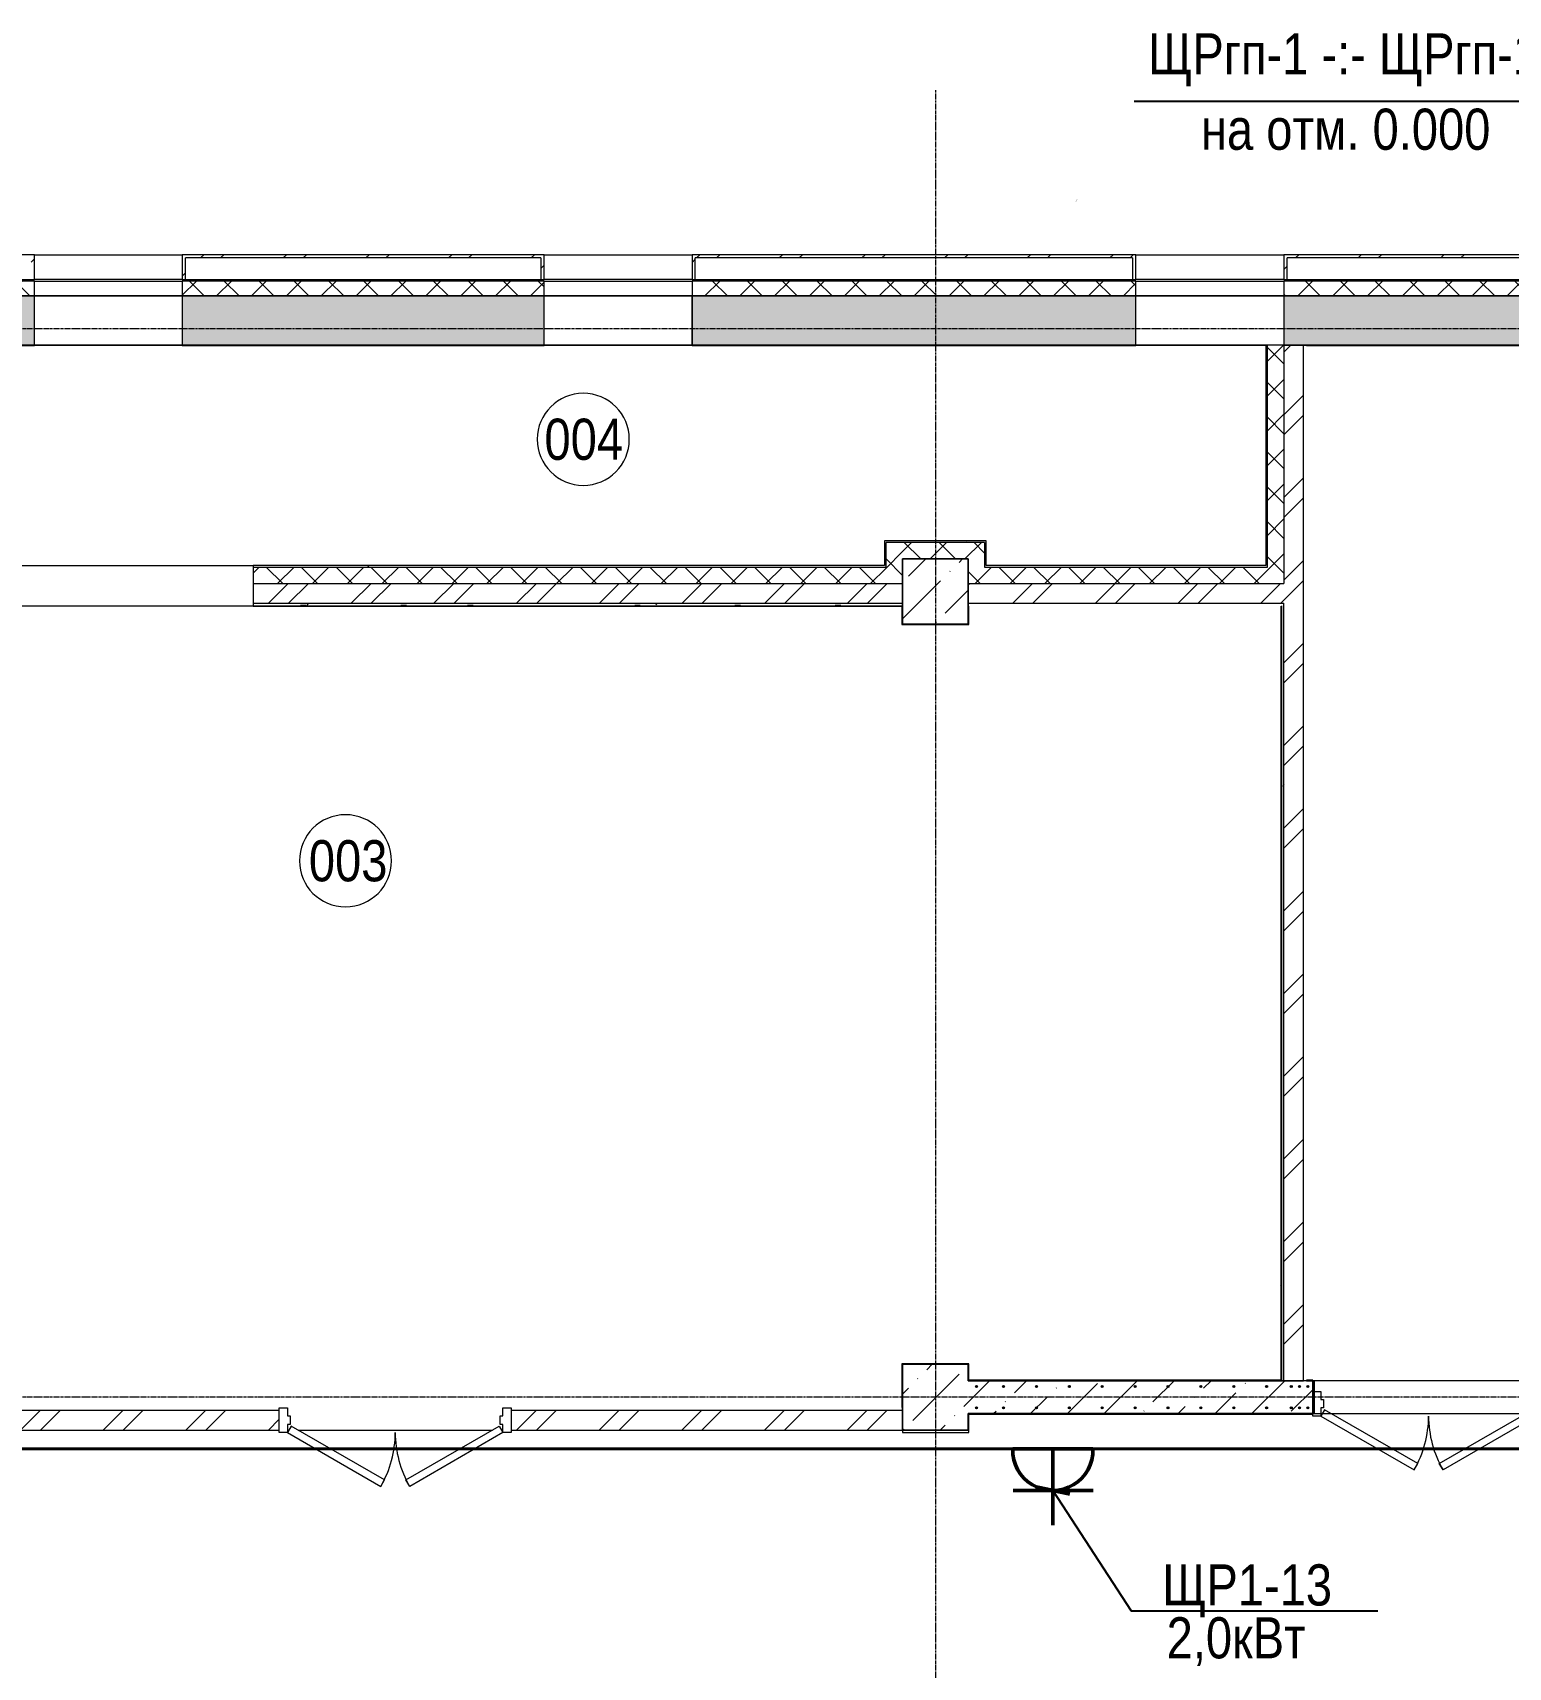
# Model space of a CAD drawing. Header units: metres. Extents: x -93142 to 227756, y -64772 to 286334.
# Drawn here: x 36573 to 45548, y -48929 to -38985 of the extents above; entities that cross this region are included whole.
import ezdxf

# ---------------------------------------------------------------- set-up
doc = ezdxf.new("R2010")
doc.units = ezdxf.units.M
doc.linetypes.add('ADSK_Линия сетки', pattern=[21, 12, -3, 3, -3])
doc.linetypes.add('Сверху_2_', pattern=[3.96875, 2.38125, -1.5875])
for name, color, linetype, lineweight in [('A-AREA-IDEN', 7, 'Continuous', 9), ('A-DETL-GENF', 7, 'Continuous', 5), ('A-DOOR', 7, 'Continuous', 5), ('A-DOOR-FRAM', 7, 'Continuous', 13), ('A-FLOR', 7, 'Continuous', 5), ('A-GLAZ', 7, 'Continuous', 5), ('A-WALL', 7, 'Continuous', 5), ('A-WALL-PATT', 7, 'Continuous', 18), ('I-WALL', 7, 'Continuous', 5), ('nadpisi', 84, 'Continuous', 13), ('S-COLS', 7, 'Continuous', 5), ('S-GRID', 7, 'Continuous', 9), ('S-RBAR', 7, 'Continuous', 5), ('Освещение', 1, 'Continuous', 50), ('ЭЛ', 250, 'Continuous', 50), ('Эл-свет раб.', 5, 'Continuous', 50), ('ЭЛ.сети', 5, 'Continuous', 100), ('ЭОМ', 7, 'Continuous', 40)]:
    doc.layers.add(name, color=color, linetype=linetype, lineweight=lineweight)
doc.styles.add('Arial', font='ARIALN.TTF', dxfattribs={"width": 0.8, "height": 2.5})
doc.styles.add('GOST Common_I_1', font='ARIALN.TTF', dxfattribs={"height": 300})
doc.styles.add('STYLE1', font='ARIALN.TTF', dxfattribs={"height": 250})
doc.styles.add('ГОСТ 2.304', font='ARIALN.TTF', dxfattribs={"width": 0.85})
doc.dimstyles.new('СПДС', dxfattribs={"dimscale": 100, "dimtxt": 2.5, "dimasz": 2.5, "dimexe": 1.25, "dimexo": 0.625, "dimtad": 1, "dimdec": 0, "dimrnd": 0.001, "dimtxsty": 'ГОСТ 2.304', "dimblk": 'OBLIQUE', "dimcen": 2.5, "dimdle": 2, "dimadec": 0, "dimazin": 2, "dimtfac": 0.75, "dimtdec": 0, "dimtmove": 1, "dimatfit": 3, "dimfxl": 1, "dimtolj": 1, "dimarcsym": 1})
pattern_1 = [(45, (0, 0), (84.19025, 308.69666), [396.875, -79.375, 3.353, -76.022])]
pattern_2 = [(45, (0, 0), (-251.4472, 251.4472), []), (45, (0, 381), (-251.4472, 251.4472), [])]
pattern_3 = [(0, (0, 0), (812.8, 203.2), [33.528, -576.072, 33.528, -576.072, -3251.2]), (0, (0, 0), (812.8, 203.2), [-1219.2, 33.528, -1185.672, 33.528, -576.072, -1422.4]), (0, (0, 0), (812.8, 203.2), [-3048, 33.528, -372.872, 33.528, -982.472]), (120, (304.8, 101.6), (-582.37636, 602.30545), [33.528, -576.072, 33.528, -576.072, -3251.2]), (120, (304.8, 101.6), (-582.37636, 602.30545), [-1219.2, 33.528, -1185.672, 33.528, -576.072, -1422.4]), (120, (304.8, 101.6), (-582.37636, 602.30545), [-3048, 33.528, -372.872, 33.528, -982.472]), (240, (406.4, 508), (-230.42364, -805.50545), [33.528, -576.072, 33.528, -576.072, -3251.2]), (240, (406.4, 508), (-230.42364, -805.50545), [-1219.2, 33.528, -1185.672, 33.528, -576.072, -1422.4]), (240, (406.4, 508), (-230.42364, -805.50545), [-3048, 33.528, -372.872, 33.528, -982.472])]
pattern_4 = [(45, (0, 0), (-106.06602, 106.06602), []), (135, (0, 0), (-106.06602, -106.06602), [])]

# ---------------------------------------------------------------- blocks, each defined once
blk = doc.blocks.new('Окно-Квадратный проем - 900 x 1200 мм-157618-Цокольный этаж')
at = {"layer": 'A-GLAZ', "lineweight": 20}
for p, q in [((-458.2, -150), (-458.2, 150)), ((441.8, 150), (441.8, -150))]:
    blk.add_line(p, q, dxfattribs=at)
at = {"layer": 'A-GLAZ', "linetype": 'Сверху_2_', "lineweight": 20}
for p, q in [((-458.2, 150), (441.8, 150)), ((441.8, -150), (-458.2, -150))]:
    blk.add_line(p, q, dxfattribs=at)
blk = doc.blocks.new('ARM_дверь_проем - 1400 x 2200_в_-195152-Цокольный этаж')
at = {"layer": 'A-DETL-GENF', "linetype": 'Сверху_2_', "lineweight": 20}
for p, q in [((691.8, 100), (-708.2, 100)), ((-708.2, -100), (691.8, -100))]:
    blk.add_line(p, q, dxfattribs=at)
at = {"layer": 'A-DETL-GENF', "lineweight": 40}
for p, q in [((-708.2, 100), (-708.2, -100)), ((691.8, -100), (691.8, 100))]:
    blk.add_line(p, q, dxfattribs=at)
blk = doc.blocks.new('КДП АПК - КР_rvt-1-Цокольный этаж')
at = {"layer": 'A-WALL-PATT', "lineweight": 15}
h = blk.add_hatch(dxfattribs=at)
h.set_pattern_fill('FP_9', color=256, style=0, pattern_type=2)
h.set_pattern_definition(pattern_1)
h.paths.add_polyline_path([(56645.3, -40245.6), (56645.3, -39945.6), (54732.7, -39945.6), (54732.7, -40245.6)], flags=0)
h.paths.add_polyline_path([(54106.7, -40245.6), (54332.7, -40245.6), (54332.7, -39945.6), (51132.7, -39945.6), (51132.7, -40245.6)], flags=0)
h.paths.add_polyline_path([(50732.7, -40245.6), (50732.7, -39945.6), (47532.7, -39945.6), (47532.7, -40245.6), (50050.9, -40245.6)], flags=0)
h.paths.add_polyline_path([(47132.7, -40245.6), (47132.7, -39945.6), (44182.7, -39945.6), (44182.7, -40245.6), (45995.1, -40245.6)], flags=0)
h.paths.add_polyline_path([(43282.7, -40245.6), (43282.7, -39945.6), (40582.7, -39945.6), (40582.7, -40245.6), (41939.3, -40245.6)], flags=0)
h.paths.add_polyline_path([(39682.7, -40245.6), (39682.7, -39945.6), (37482.7, -39945.6), (37482.7, -40245.6), (37883.4, -40245.6)], flags=0)
h.paths.add_polyline_path([(36582.7, -40245.6), (36582.7, -39945.6), (33882.7, -39945.6), (33882.7, -40245.6)], flags=0)
h.paths.add_polyline_path([(32982.7, -40245.6), (32982.7, -39945.6), (32462.7, -39945.6), (32462.7, -40245.6)], flags=0)
h = blk.add_hatch(dxfattribs=at)
h.set_pattern_fill('FP_9', color=256, style=0, pattern_type=2)
h.set_pattern_definition(pattern_1)
h.paths.add_polyline_path([(47862.7, -46745.6), (47862.7, -46545.6), (45762.7, -46545.6), (45762.7, -46745.6), (45995.1, -46745.6)], flags=0)
h.paths.add_polyline_path([(44362.7, -46745.6), (44362.7, -46545.6), (42262.7, -46545.6), (42262.7, -46745.6), (43967.2, -46745.6)], flags=0)
at = {"layer": 'S-COLS', "lineweight": 15}
h = blk.add_hatch(dxfattribs=at)
h.set_pattern_fill('FP_9', color=256, style=0, pattern_type=2)
h.set_pattern_definition(pattern_1)
h.paths.add_polyline_path([(41862.7, -41945.6), (42262.7, -41945.6), (42262.7, -41545.6), (41862.7, -41545.6), (41862.7, -41785.3)], flags=0)
h = blk.add_hatch(dxfattribs=at)
h.set_pattern_fill('FP_9', color=256, style=0, pattern_type=2)
h.set_pattern_definition(pattern_1)
h.paths.add_polyline_path([(41862.7, -46845.6), (42262.7, -46845.6), (42262.7, -46445.6), (41862.7, -46445.6)], flags=0)
at = {"layer": 'S-RBAR', "lineweight": 15}
for points in [[(42312.7, -46586.6), (42318.7, -46580.6), (42312.7, -46574.6), (42306.7, -46580.6)], [(42477.7, -46586.6), (42483.7, -46580.6), (42477.7, -46574.6), (42471.7, -46580.6)], [(42677.7, -46586.6), (42683.7, -46580.6), (42677.7, -46574.6), (42671.7, -46580.6)], [(42877.7, -46586.6), (42883.7, -46580.6), (42877.7, -46574.6), (42871.7, -46580.6)], [(43077.7, -46586.6), (43083.7, -46580.6), (43077.7, -46574.6), (43071.7, -46580.6)], [(43277.7, -46586.6), (43283.7, -46580.6), (43277.7, -46574.6), (43271.7, -46580.6)], [(43477.7, -46586.6), (43483.7, -46580.6), (43477.7, -46574.6), (43471.7, -46580.6)], [(43677.7, -46586.6), (43683.7, -46580.6), (43677.7, -46574.6), (43671.7, -46580.6)], [(43877.7, -46586.6), (43883.7, -46580.6), (43877.7, -46574.6), (43871.7, -46580.6)], [(44077.7, -46586.6), (44083.7, -46580.6), (44077.7, -46574.6), (44071.7, -46580.6)], [(44227.7, -46586.6), (44233.7, -46580.6), (44227.7, -46574.6), (44221.7, -46580.6)], [(44277.7, -46586.6), (44283.7, -46580.6), (44277.7, -46574.6), (44271.7, -46580.6)], [(44327.7, -46586.6), (44333.7, -46580.6), (44327.7, -46574.6), (44321.7, -46580.6)], [(42312.7, -46716.6), (42318.7, -46710.6), (42312.7, -46704.6), (42306.7, -46710.6)], [(42477.7, -46716.6), (42483.7, -46710.6), (42477.7, -46704.6), (42471.7, -46710.6)], [(42677.7, -46716.6), (42683.7, -46710.6), (42677.7, -46704.6), (42671.7, -46710.6)], [(42877.7, -46716.6), (42883.7, -46710.6), (42877.7, -46704.6), (42871.7, -46710.6)], [(43077.7, -46716.6), (43083.7, -46710.6), (43077.7, -46704.6), (43071.7, -46710.6)], [(43277.7, -46716.6), (43283.7, -46710.6), (43277.7, -46704.6), (43271.7, -46710.6)], [(43477.7, -46716.6), (43483.7, -46710.6), (43477.7, -46704.6), (43471.7, -46710.6)], [(43677.7, -46716.6), (43683.7, -46710.6), (43677.7, -46704.6), (43671.7, -46710.6)], [(43877.7, -46716.6), (43883.7, -46710.6), (43877.7, -46704.6), (43871.7, -46710.6)], [(44077.7, -46716.6), (44083.7, -46710.6), (44077.7, -46704.6), (44071.7, -46710.6)], [(44227.7, -46716.6), (44233.7, -46710.6), (44227.7, -46704.6), (44221.7, -46710.6)], [(44277.7, -46716.6), (44283.7, -46710.6), (44277.7, -46704.6), (44271.7, -46710.6)], [(44327.7, -46716.6), (44333.7, -46710.6), (44327.7, -46704.6), (44321.7, -46710.6)]]:
    blk.add_hatch(color=256, dxfattribs=at).paths.add_polyline_path(points, flags=0)
h = blk.add_hatch(color=256, dxfattribs=at)
edge = h.paths.add_edge_path(flags=0)
edge.add_arc((42312.7, -46580.6), 6, 0, 360)
h = blk.add_hatch(color=256, dxfattribs=at)
edge = h.paths.add_edge_path(flags=0)
edge.add_arc((42477.7, -46580.6), 6, 0, 360)
h = blk.add_hatch(color=256, dxfattribs=at)
edge = h.paths.add_edge_path(flags=0)
edge.add_arc((42677.7, -46580.6), 6, 0, 360)
h = blk.add_hatch(color=256, dxfattribs=at)
edge = h.paths.add_edge_path(flags=0)
edge.add_arc((42877.7, -46580.6), 6, 0, 360)
h = blk.add_hatch(color=256, dxfattribs=at)
edge = h.paths.add_edge_path(flags=0)
edge.add_arc((43077.7, -46580.6), 6, 0, 360)
h = blk.add_hatch(color=256, dxfattribs=at)
edge = h.paths.add_edge_path(flags=0)
edge.add_arc((43277.7, -46580.6), 6, 0, 360)
h = blk.add_hatch(color=256, dxfattribs=at)
edge = h.paths.add_edge_path(flags=0)
edge.add_arc((43477.7, -46580.6), 6, 0, 360)
h = blk.add_hatch(color=256, dxfattribs=at)
edge = h.paths.add_edge_path(flags=0)
edge.add_arc((43677.7, -46580.6), 6, 0, 360)
h = blk.add_hatch(color=256, dxfattribs=at)
edge = h.paths.add_edge_path(flags=0)
edge.add_arc((43877.7, -46580.6), 6, 0, 360)
h = blk.add_hatch(color=256, dxfattribs=at)
edge = h.paths.add_edge_path(flags=0)
edge.add_arc((44077.7, -46580.6), 6, 0, 360)
h = blk.add_hatch(color=256, dxfattribs=at)
edge = h.paths.add_edge_path(flags=0)
edge.add_arc((44227.7, -46580.6), 6, 0, 360)
h = blk.add_hatch(color=256, dxfattribs=at)
edge = h.paths.add_edge_path(flags=0)
edge.add_arc((44277.7, -46580.6), 6, 0, 360)
h = blk.add_hatch(color=256, dxfattribs=at)
edge = h.paths.add_edge_path(flags=0)
edge.add_arc((44327.7, -46580.6), 6, 0, 360)
h = blk.add_hatch(color=256, dxfattribs=at)
edge = h.paths.add_edge_path(flags=0)
edge.add_arc((42312.7, -46710.6), 6, 0, 360)
h = blk.add_hatch(color=256, dxfattribs=at)
edge = h.paths.add_edge_path(flags=0)
edge.add_arc((42477.7, -46710.6), 6, 0, 360)
h = blk.add_hatch(color=256, dxfattribs=at)
edge = h.paths.add_edge_path(flags=0)
edge.add_arc((42677.7, -46710.6), 6, 0, 360)
h = blk.add_hatch(color=256, dxfattribs=at)
edge = h.paths.add_edge_path(flags=0)
edge.add_arc((42877.7, -46710.6), 6, 0, 360)
h = blk.add_hatch(color=256, dxfattribs=at)
edge = h.paths.add_edge_path(flags=0)
edge.add_arc((43077.7, -46710.6), 6, 0, 360)
h = blk.add_hatch(color=256, dxfattribs=at)
edge = h.paths.add_edge_path(flags=0)
edge.add_arc((43277.7, -46710.6), 6, 0, 360)
h = blk.add_hatch(color=256, dxfattribs=at)
edge = h.paths.add_edge_path(flags=0)
edge.add_arc((43477.7, -46710.6), 6, 0, 360)
h = blk.add_hatch(color=256, dxfattribs=at)
edge = h.paths.add_edge_path(flags=0)
edge.add_arc((43677.7, -46710.6), 6, 0, 360)
h = blk.add_hatch(color=256, dxfattribs=at)
edge = h.paths.add_edge_path(flags=0)
edge.add_arc((43877.7, -46710.6), 6, 0, 360)
h = blk.add_hatch(color=256, dxfattribs=at)
edge = h.paths.add_edge_path(flags=0)
edge.add_arc((44077.7, -46710.6), 6, 0, 360)
h = blk.add_hatch(color=256, dxfattribs=at)
edge = h.paths.add_edge_path(flags=0)
edge.add_arc((44227.7, -46710.6), 6, 0, 360)
h = blk.add_hatch(color=256, dxfattribs=at)
edge = h.paths.add_edge_path(flags=0)
edge.add_arc((44277.7, -46710.6), 6, 0, 360)
h = blk.add_hatch(color=256, dxfattribs=at)
edge = h.paths.add_edge_path(flags=0)
edge.add_arc((44327.7, -46710.6), 6, 0, 360)
at = {"layer": 'I-WALL', "lineweight": 15}
for p, q in [((36582.7, -39945.6), (33882.7, -39945.6)), ((36582.7, -40245.6), (36582.7, -39945.6)), ((36582.7, -39945.6), (37482.7, -39945.6)), ((39682.7, -39945.6), (37482.7, -39945.6)), ((37482.7, -39945.6), (37482.7, -40245.6)), ((39682.7, -40245.6), (39682.7, -39945.6)), ((39682.7, -39945.6), (40582.7, -39945.6)), ((43282.7, -39945.6), (40582.7, -39945.6)), ((40582.7, -39945.6), (40582.7, -40245.6)), ((43282.7, -40245.6), (43282.7, -39945.6)), ((43282.7, -39945.6), (44182.7, -39945.6)), ((47132.7, -39945.6), (44182.7, -39945.6)), ((44182.7, -39945.6), (44182.7, -40245.6)), ((33882.7, -40245.6), (36582.7, -40245.6)), ((37482.7, -40245.6), (36582.7, -40245.6)), ((37482.7, -40245.6), (39682.7, -40245.6)), ((40582.7, -40245.6), (39682.7, -40245.6)), ((40582.7, -40245.6), (43282.7, -40245.6)), ((44182.7, -40245.6), (43282.7, -40245.6)), ((44182.7, -40245.6), (47132.7, -40245.6)), ((44362.7, -46545.6), (42262.7, -46545.6)), ((42262.7, -46745.6), (44362.7, -46745.6))]:
    blk.add_line(p, q, dxfattribs=at)
at = {"layer": 'S-COLS', "lineweight": 15}
for p, q in [((42262.7, -41545.6), (41862.7, -41545.6)), ((41862.7, -41545.6), (41862.7, -41945.6)), ((42262.7, -41945.6), (42262.7, -41545.6)), ((41862.7, -41945.6), (42262.7, -41945.6)), ((42262.7, -46445.6), (41862.7, -46445.6)), ((41862.7, -46445.6), (41862.7, -46845.6)), ((42262.7, -46545.6), (42262.7, -46445.6)), ((42262.7, -46845.6), (42262.7, -46745.6)), ((41862.7, -46845.6), (42262.7, -46845.6))]:
    blk.add_line(p, q, dxfattribs=at)
at = {"layer": 'S-RBAR', "lineweight": 15}
for p, q in [((42312.7, -46574.6), (42306.7, -46580.6)), ((42306.7, -46580.6), (42312.7, -46586.6)), ((42318.7, -46580.6), (42312.7, -46574.6)), ((42312.7, -46586.6), (42318.7, -46580.6)), ((42477.7, -46574.6), (42471.7, -46580.6)), ((42471.7, -46580.6), (42477.7, -46586.6)), ((42483.7, -46580.6), (42477.7, -46574.6)), ((42477.7, -46586.6), (42483.7, -46580.6)), ((42677.7, -46574.6), (42671.7, -46580.6)), ((42671.7, -46580.6), (42677.7, -46586.6)), ((42683.7, -46580.6), (42677.7, -46574.6)), ((42677.7, -46586.6), (42683.7, -46580.6)), ((42877.7, -46574.6), (42871.7, -46580.6)), ((42871.7, -46580.6), (42877.7, -46586.6)), ((42883.7, -46580.6), (42877.7, -46574.6)), ((42877.7, -46586.6), (42883.7, -46580.6)), ((43077.7, -46574.6), (43071.7, -46580.6)), ((43071.7, -46580.6), (43077.7, -46586.6)), ((43083.7, -46580.6), (43077.7, -46574.6)), ((43077.7, -46586.6), (43083.7, -46580.6)), ((43277.7, -46574.6), (43271.7, -46580.6)), ((43271.7, -46580.6), (43277.7, -46586.6)), ((43283.7, -46580.6), (43277.7, -46574.6)), ((43277.7, -46586.6), (43283.7, -46580.6)), ((43477.7, -46574.6), (43471.7, -46580.6)), ((43471.7, -46580.6), (43477.7, -46586.6)), ((43483.7, -46580.6), (43477.7, -46574.6)), ((43477.7, -46586.6), (43483.7, -46580.6)), ((43677.7, -46574.6), (43671.7, -46580.6)), ((43671.7, -46580.6), (43677.7, -46586.6)), ((43683.7, -46580.6), (43677.7, -46574.6)), ((43677.7, -46586.6), (43683.7, -46580.6)), ((43877.7, -46574.6), (43871.7, -46580.6)), ((43871.7, -46580.6), (43877.7, -46586.6)), ((43883.7, -46580.6), (43877.7, -46574.6)), ((43877.7, -46586.6), (43883.7, -46580.6)), ((44077.7, -46574.6), (44071.7, -46580.6)), ((44071.7, -46580.6), (44077.7, -46586.6)), ((44083.7, -46580.6), (44077.7, -46574.6)), ((44077.7, -46586.6), (44083.7, -46580.6)), ((44227.7, -46574.6), (44221.7, -46580.6)), ((44221.7, -46580.6), (44227.7, -46586.6)), ((44233.7, -46580.6), (44227.7, -46574.6)), ((44227.7, -46586.6), (44233.7, -46580.6)), ((44277.7, -46574.6), (44271.7, -46580.6)), ((44271.7, -46580.6), (44277.7, -46586.6)), ((44283.7, -46580.6), (44277.7, -46574.6)), ((44277.7, -46586.6), (44283.7, -46580.6)), ((44327.7, -46574.6), (44321.7, -46580.6)), ((44321.7, -46580.6), (44327.7, -46586.6)), ((44333.7, -46580.6), (44327.7, -46574.6)), ((44327.7, -46586.6), (44333.7, -46580.6)), ((42312.7, -46704.6), (42306.7, -46710.6)), ((42306.7, -46710.6), (42312.7, -46716.6)), ((42318.7, -46710.6), (42312.7, -46704.6)), ((42312.7, -46716.6), (42318.7, -46710.6)), ((42477.7, -46704.6), (42471.7, -46710.6)), ((42471.7, -46710.6), (42477.7, -46716.6)), ((42483.7, -46710.6), (42477.7, -46704.6)), ((42477.7, -46716.6), (42483.7, -46710.6)), ((42677.7, -46704.6), (42671.7, -46710.6)), ((42671.7, -46710.6), (42677.7, -46716.6)), ((42683.7, -46710.6), (42677.7, -46704.6)), ((42677.7, -46716.6), (42683.7, -46710.6)), ((42877.7, -46704.6), (42871.7, -46710.6)), ((42871.7, -46710.6), (42877.7, -46716.6)), ((42883.7, -46710.6), (42877.7, -46704.6)), ((42877.7, -46716.6), (42883.7, -46710.6)), ((43077.7, -46704.6), (43071.7, -46710.6)), ((43071.7, -46710.6), (43077.7, -46716.6)), ((43083.7, -46710.6), (43077.7, -46704.6)), ((43077.7, -46716.6), (43083.7, -46710.6)), ((43277.7, -46704.6), (43271.7, -46710.6)), ((43271.7, -46710.6), (43277.7, -46716.6)), ((43283.7, -46710.6), (43277.7, -46704.6)), ((43277.7, -46716.6), (43283.7, -46710.6)), ((43477.7, -46704.6), (43471.7, -46710.6)), ((43471.7, -46710.6), (43477.7, -46716.6)), ((43483.7, -46710.6), (43477.7, -46704.6)), ((43477.7, -46716.6), (43483.7, -46710.6)), ((43677.7, -46704.6), (43671.7, -46710.6)), ((43671.7, -46710.6), (43677.7, -46716.6)), ((43683.7, -46710.6), (43677.7, -46704.6)), ((43677.7, -46716.6), (43683.7, -46710.6)), ((43877.7, -46704.6), (43871.7, -46710.6)), ((43871.7, -46710.6), (43877.7, -46716.6)), ((43883.7, -46710.6), (43877.7, -46704.6)), ((43877.7, -46716.6), (43883.7, -46710.6)), ((44077.7, -46704.6), (44071.7, -46710.6)), ((44071.7, -46710.6), (44077.7, -46716.6)), ((44083.7, -46710.6), (44077.7, -46704.6)), ((44077.7, -46716.6), (44083.7, -46710.6)), ((44227.7, -46704.6), (44221.7, -46710.6)), ((44221.7, -46710.6), (44227.7, -46716.6)), ((44233.7, -46710.6), (44227.7, -46704.6)), ((44227.7, -46716.6), (44233.7, -46710.6)), ((44277.7, -46704.6), (44271.7, -46710.6)), ((44271.7, -46710.6), (44277.7, -46716.6)), ((44283.7, -46710.6), (44277.7, -46704.6)), ((44277.7, -46716.6), (44283.7, -46710.6)), ((44327.7, -46704.6), (44321.7, -46710.6)), ((44321.7, -46710.6), (44327.7, -46716.6)), ((44333.7, -46710.6), (44327.7, -46704.6)), ((44327.7, -46716.6), (44333.7, -46710.6))]:
    blk.add_line(p, q, dxfattribs=at)
for centre in [(42312.7, -46580.6), (42477.7, -46580.6), (42677.7, -46580.6), (42877.7, -46580.6), (43077.7, -46580.6), (43277.7, -46580.6), (43477.7, -46580.6), (43677.7, -46580.6), (43877.7, -46580.6), (44077.7, -46580.6), (44227.7, -46580.6), (44277.7, -46580.6), (44327.7, -46580.6), (42312.7, -46710.6), (42477.7, -46710.6), (42677.7, -46710.6), (42877.7, -46710.6), (43077.7, -46710.6), (43277.7, -46710.6), (43477.7, -46710.6), (43677.7, -46710.6), (43877.7, -46710.6), (44077.7, -46710.6), (44227.7, -46710.6), (44277.7, -46710.6), (44327.7, -46710.6)]:
    blk.add_circle(centre, 6, dxfattribs=at)
at = {"lineweight": 15}
for name, p in [('Окно-Квадратный проем - 900 x 1200 мм-157618-Цокольный этаж', (37040.8, -40095.6)), ('Окно-Квадратный проем - 900 x 1200 мм-157618-Цокольный этаж', (40140.8, -40095.6)), ('Окно-Квадратный проем - 900 x 1200 мм-157618-Цокольный этаж', (43740.8, -40095.6)), ('ARM_дверь_проем - 1400 x 2200_в_-195152-Цокольный этаж', (45070.8, -46645.6))]:
    blk.add_blockref(name, p, dxfattribs=at)
blk = doc.blocks.new('Дверь-ВНУТРЕННЯЯ - ДГ 21-14-1577430-Цокольный этаж')
at = {"layer": 'A-DOOR', "lineweight": 15}
for p, q in [((-632.5, -42.4), (-655, -81.3)), ((-655, -81.3), (-87.8, -408.8)), ((-65.3, -369.9), (-632.5, -42.4)), ((65.3, -369.9), (632.5, -42.4)), ((655, -81.3), (87.8, -408.8)), ((632.5, -42.4), (655, -81.3)), ((-87.8, -408.8), (-65.3, -369.9)), ((87.8, -408.8), (65.3, -369.9))]:
    blk.add_line(p, q, dxfattribs=at)
for centre, start, end in [((-655, -81.3), 330, 360), ((655, -81.3), 180, 210)]:
    blk.add_arc(centre, 655, start, end, dxfattribs=at)
at = {"layer": 'A-DOOR-FRAM', "lineweight": 15}
for p, q in [((-705, 68.6), (-655, 68.6)), ((-705, -81.3), (-705, 68.6)), ((-655, 68.6), (-655, 19.4)), ((-655, 19.4), (-639.1, 19.4)), ((-639.1, 19.4), (-639.1, -31.6)), ((639.1, 19.4), (655, 19.4)), ((639.1, -31.6), (639.1, 19.4)), ((655, 68.6), (705, 68.6)), ((655, 19.4), (655, 68.6)), ((705, 68.6), (705, -81.3)), ((-655, -81.3), (-705, -81.3)), ((-655, -31.6), (-655, -81.3)), ((-639.1, -31.6), (-655, -31.6)), ((655, -31.6), (639.1, -31.6)), ((655, -81.3), (655, -31.6)), ((705, -81.3), (655, -81.3))]:
    blk.add_line(p, q, dxfattribs=at)
blk = doc.blocks.new('Дверь-ВНУТРЕННЯЯ - ДГ 21-14-1577472-Цокольный этаж')
at = {"layer": 'A-DOOR', "lineweight": 13}
for p, q in [((-632.5, -82.4), (-655, -121.3)), ((-65.3, -409.9), (-632.5, -82.4)), ((65.3, -409.9), (632.5, -82.4)), ((632.5, -82.4), (655, -121.3)), ((-655, -121.3), (-87.8, -448.8)), ((655, -121.3), (87.8, -448.8)), ((-87.8, -448.8), (-65.3, -409.9)), ((87.8, -448.8), (65.3, -409.9))]:
    blk.add_line(p, q, dxfattribs=at)
at = {"layer": 'A-DOOR'}
for centre, start, end in [((-655, -121.3), 330, 360), ((655, -121.3), 180, 210)]:
    blk.add_arc(centre, 655, start, end, dxfattribs=at)
at = {"layer": 'A-DOOR-FRAM'}
for p, q in [((-705, 28.6), (-655, 28.6)), ((-705, -121.3), (-705, 28.6)), ((-655, 28.6), (-655, -20.6)), ((655, 28.6), (705, 28.6)), ((655, -20.6), (655, 28.6)), ((705, 28.6), (705, -121.3)), ((-655, -20.6), (-639.1, -20.6)), ((-655, -71.6), (-655, -121.3)), ((-639.1, -71.6), (-655, -71.6)), ((-639.1, -20.6), (-639.1, -71.6)), ((639.1, -20.6), (655, -20.6)), ((639.1, -71.6), (639.1, -20.6)), ((655, -71.6), (639.1, -71.6)), ((655, -121.3), (655, -71.6)), ((-655, -121.3), (-705, -121.3)), ((705, -121.3), (655, -121.3))]:
    blk.add_line(p, q, dxfattribs=at)
blk = doc.blocks.new('ПСС_Марка_помещения - Имя_2_5мм-224473-Цокольный этаж')
at = {"layer": 'A-AREA-IDEN'}
for start, end in [(360, 180), (180, 360)]:
    blk.add_arc((-0.07, 0.04), 3.5, start, end, dxfattribs=at)
blk = doc.blocks.new('Розетка штепсельная с заземляющим контактом скрытой установки IP20')
at = {"layer": 'Эл-свет раб.', "ltscale": 0.3}
for p, q in [((191574.8, -246568.3), (191574.8, -246105.7)), ((191816.2, -246316.2), (191328.6, -246316.2)), ((191818.7, -246568.3), (191331, -246568.3))]:
    blk.add_line(p, q, dxfattribs=at)
at = {"layer": 'Эл-свет раб.', "ltscale": 0.3, "extrusion": (0, 0, -1)}
blk.add_ellipse((191574.8, -246560.1), major_axis=(-172.5, 172.5), ratio=1, start_param=5.464002, end_param=8.673165, dxfattribs=at)
blk = doc.blocks.new('_Oblique')
at = {"color": 0, "linetype": 'ByBlock', "lineweight": -2}
blk.add_line((-0.5, -0.5), (0.5, 0.5), dxfattribs=at)

msp = doc.modelspace()

# ---------------------------------------------------------------- hatches: boundary and pattern name
at = {"layer": 'A-WALL-PATT', "lineweight": 15}
h = msp.add_hatch(dxfattribs=at)
h.set_pattern_fill('FP_1', color=256, style=0, pattern_type=2)
h.set_pattern_definition(pattern_2)
h.paths.add_polyline_path([(54332.6532, -40485.6443), (54332.6532, -40335.6443), (51132.6532, -40335.6443), (51132.6532, -40485.6443), (51152.6532, -40485.6443), (51152.6532, -40355.6443), (54312.6532, -40355.6443), (54312.6532, -40485.6443)], flags=0)
h.paths.add_polyline_path([(54732.6532, -40485.6443), (54752.6532, -40485.6443), (54752.6532, -40355.6443), (56645.3477, -40355.6443), (56645.3477, -40335.6443), (54732.6532, -40335.6443), (54732.6532, -40370.8192)], flags=0)
h.paths.add_polyline_path([(50732.6532, -40485.6443), (50732.6532, -40335.6443), (47532.6532, -40335.6443), (47532.6532, -40485.6443), (47552.6532, -40485.6443), (47552.6532, -40355.6443), (50712.6532, -40355.6443), (50712.6532, -40485.6443)], flags=0)
h.paths.add_polyline_path([(47112.6532, -40485.6443), (47132.6532, -40485.6443), (47132.6532, -40335.6443), (44182.6532, -40335.6443), (44182.6532, -40485.6443), (44202.6532, -40485.6443), (44202.6532, -40355.6443), (47112.6532, -40355.6443), (47112.6532, -40370.8192)], flags=0)
h.paths.add_polyline_path([(43282.6532, -40485.6443), (43282.6532, -40335.6443), (40582.6532, -40335.6443), (40582.6532, -40485.6443), (40602.6532, -40485.6443), (40602.6532, -40355.6443), (43262.6532, -40355.6443), (43262.6532, -40485.6443)], flags=0)
h.paths.add_polyline_path([(39682.6532, -40485.6443), (39682.6532, -40335.6443), (37482.6532, -40335.6443), (37482.6532, -40485.6443), (37502.6532, -40485.6443), (37502.6532, -40355.6443), (39662.6532, -40355.6443), (39662.6532, -40485.6443)], flags=0)
h.paths.add_polyline_path([(33902.6532, -40485.6443), (33902.6532, -40355.6443), (36562.6532, -40355.6443), (36562.6532, -40485.6443), (36582.6532, -40485.6443), (36582.6532, -40335.6443), (33882.6532, -40335.6443), (33882.6532, -40485.6443)], flags=0)
h.paths.add_polyline_path([(32962.6532, -40485.6443), (32982.6532, -40485.6443), (32982.6532, -40335.6443), (32462.6532, -40335.6443), (32462.6532, -40355.6443), (32962.6532, -40355.6443), (32962.6532, -40370.8192)], flags=0)
at = {"layer": 'A-WALL-PATT', "lineweight": 15, "true_color": 0x787878}
h = msp.add_hatch(dxfattribs=at)
h.set_pattern_fill('FP_4', color=8, style=0, pattern_type=2)
h.set_pattern_definition(pattern_4)
h.paths.add_polyline_path([(56645.3477, -40585.6443), (56645.3477, -40495.6443), (54732.6532, -40495.6443), (54732.6532, -40585.6443), (56641.5846, -40585.6443)], flags=0)
h.paths.add_polyline_path([(54106.7014, -40585.6443), (54332.6532, -40585.6443), (54332.6532, -40495.6443), (51132.6532, -40495.6443), (51132.6532, -40585.6443), (52078.7948, -40585.6443)], flags=0)
h.paths.add_polyline_path([(50732.6532, -40585.6443), (50732.6532, -40495.6443), (47532.6532, -40495.6443), (47532.6532, -40585.6443), (50050.8882, -40585.6443)], flags=0)
h.paths.add_polyline_path([(47132.6532, -40585.6443), (47132.6532, -40495.6443), (44182.6532, -40495.6443), (44182.6532, -40585.6443), (45995.0751, -40585.6443)], flags=0)
h.paths.add_polyline_path([(43282.6532, -40585.6443), (43282.6532, -40495.6443), (40582.6532, -40495.6443), (40582.6532, -40585.6443), (41939.2619, -40585.6443)], flags=0)
h.paths.add_polyline_path([(39682.6532, -40585.6443), (39682.6532, -40495.6443), (37482.6532, -40495.6443), (37482.6532, -40585.6443), (37883.4488, -40585.6443)], flags=0)
h.paths.add_polyline_path([(36582.6532, -40585.6443), (36582.6532, -40495.6443), (33882.6532, -40495.6443), (33882.6532, -40585.6443), (35855.5422, -40585.6443)], flags=0)
h.paths.add_polyline_path([(32462.6532, -40585.6443), (32982.6532, -40585.6443), (32982.6532, -40495.6443), (32462.6532, -40495.6443)], flags=0)
at = {"layer": 'A-WALL-PATT', "lineweight": 15}
h = msp.add_hatch(dxfattribs=at)
h.set_pattern_fill('FP_2', color=256, style=0, pattern_type=2)
h.set_pattern_definition(pattern_3)
h.paths.add_polyline_path([(39682.6532, -40888.6443), (39682.6532, -40885.6443), (37482.6532, -40885.6443), (37482.6532, -40888.6443), (37883.4488, -40888.6443)], flags=0)
h.paths.add_polyline_path([(36092.6532, -40888.6443), (36582.6532, -40888.6443), (36582.6532, -40885.6443), (36092.6532, -40885.6443)], flags=0)
h.paths.add_polyline_path([(43282.6532, -40888.6443), (43282.6532, -40885.6443), (40582.6532, -40885.6443), (40582.6532, -40888.6443), (41939.2619, -40888.6443)], flags=0)
h = msp.add_hatch(dxfattribs=at)
h.set_pattern_fill('FP_2', color=256, style=0, pattern_type=2)
h.set_pattern_definition(pattern_3)
h.paths.add_polyline_path([(44082.6532, -42235.6443), (44082.6532, -40885.6443), (44072.6532, -40885.6443), (44072.6532, -42235.6443)], flags=0)
at = {"layer": 'A-WALL-PATT', "lineweight": 15, "true_color": 0x787878}
h = msp.add_hatch(dxfattribs=at)
h.set_pattern_fill('FP_4', color=8, style=0, pattern_type=2)
h.set_pattern_definition(pattern_4)
h.paths.add_polyline_path([(44182.6532, -42335.6443), (44182.6532, -40885.6443), (44082.6532, -40885.6443), (44082.6532, -42335.6443)], flags=0)
at = {"layer": 'A-WALL-PATT', "lineweight": 15}
h = msp.add_hatch(dxfattribs=at)
h.set_pattern_fill('FP_1', color=256, style=0, pattern_type=2)
h.set_pattern_definition(pattern_2)
h.paths.add_polyline_path([(44182.6532, -47185.6443), (44302.6532, -47185.6443), (44302.6532, -40885.6443), (44182.6532, -40885.6443), (44182.6532, -46028.875)], flags=0)
h = msp.add_hatch(dxfattribs=at)
h.set_pattern_fill('FP_2', color=256, style=0, pattern_type=2)
h.set_pattern_definition(pattern_3)
h.paths.add_polyline_path([(47844.6532, -40888.6443), (47844.6532, -40885.6443), (44317.6532, -40885.6443), (44317.6532, -40888.6443), (45995.0751, -40888.6443)], flags=0)
h = msp.add_hatch(dxfattribs=at)
h.set_pattern_fill('FP_2', color=256, style=0, pattern_type=2)
h.set_pattern_definition(pattern_3)
h.paths.add_polyline_path([(42362.6532, -42085.6443), (42372.6532, -42085.6443), (42372.6532, -42075.6443), (41762.6532, -42075.6443), (41762.6532, -42085.6443), (41939.2619, -42085.6443)], flags=0)
at = {"layer": 'A-WALL-PATT', "lineweight": 15, "true_color": 0x787878}
h = msp.add_hatch(dxfattribs=at)
h.set_pattern_fill('FP_4', color=8, style=0, pattern_type=2)
h.set_pattern_definition(pattern_4)
h.paths.add_polyline_path([(41862.6532, -42335.6443), (41862.6532, -42085.6443), (41762.6532, -42085.6443), (41762.6532, -42335.6443)], flags=0)
h = msp.add_hatch(dxfattribs=at)
h.set_pattern_fill('FP_4', color=8, style=0, pattern_type=2)
h.set_pattern_definition(pattern_4)
h.paths.add_polyline_path([(42262.6532, -42185.6443), (42362.6532, -42185.6443), (42362.6532, -42085.6443), (41862.6532, -42085.6443), (41862.6532, -42185.6443), (41939.2619, -42185.6443)], flags=0)
at = {"layer": 'A-WALL-PATT', "lineweight": 15}
h = msp.add_hatch(dxfattribs=at)
h.set_pattern_fill('FP_2', color=256, style=0, pattern_type=2)
h.set_pattern_definition(pattern_3)
h.paths.add_polyline_path([(41752.6532, -42235.6443), (41752.6532, -42225.6443), (37912.6532, -42225.6443), (37912.6532, -42235.6443), (39911.3553, -42235.6443)], flags=0)
at = {"layer": 'A-WALL-PATT', "lineweight": 15, "true_color": 0x787878}
h = msp.add_hatch(dxfattribs=at)
h.set_pattern_fill('FP_4', color=8, style=0, pattern_type=2)
h.set_pattern_definition(pattern_4)
h.paths.add_polyline_path([(41762.6532, -42335.6443), (41762.6532, -42235.6443), (37912.6532, -42235.6443), (37912.6532, -42335.6443), (41752.6532, -42335.6443)], flags=0)
h = msp.add_hatch(dxfattribs=at)
h.set_pattern_fill('FP_4', color=8, style=0, pattern_type=2)
h.set_pattern_definition(pattern_4)
h.paths.add_polyline_path([(42362.6532, -42335.6443), (42362.6532, -42185.6443), (42262.6532, -42185.6443), (42262.6532, -42335.6443)], flags=0)
h = msp.add_hatch(dxfattribs=at)
h.set_pattern_fill('FP_4', color=8, style=0, pattern_type=2)
h.set_pattern_definition(pattern_4)
h.paths.add_polyline_path([(44072.6532, -42335.6443), (44082.6532, -42335.6443), (44082.6532, -42235.6443), (42362.6532, -42235.6443), (42362.6532, -42335.6443), (43967.1685, -42335.6443)], flags=0)
at = {"layer": 'A-WALL-PATT', "lineweight": 15}
h = msp.add_hatch(dxfattribs=at)
h.set_pattern_fill('FP_1', color=256, style=0, pattern_type=2)
h.set_pattern_definition(pattern_2)
h.paths.add_polyline_path([(41862.6532, -42455.6443), (41862.6532, -42335.6443), (37912.6532, -42335.6443), (37912.6532, -42455.6443), (39911.3553, -42455.6443)], flags=0)
h = msp.add_hatch(dxfattribs=at)
h.set_pattern_fill('FP_1', color=256, style=0, pattern_type=2)
h.set_pattern_definition(pattern_2)
h.paths.add_polyline_path([(44182.6532, -42455.6443), (44182.6532, -42335.6443), (42262.6532, -42335.6443), (42262.6532, -42455.6443), (43967.1685, -42455.6443)], flags=0)
h = msp.add_hatch(dxfattribs=at)
h.set_pattern_fill('FP_2', color=256, style=0, pattern_type=2)
h.set_pattern_definition(pattern_3)
h.paths.add_polyline_path([(41862.6532, -42470.6443), (41862.6532, -42455.6443), (37912.6532, -42455.6443), (37912.6532, -42470.6443), (39911.3553, -42470.6443)], flags=0)
h = msp.add_hatch(dxfattribs=at)
h.set_pattern_fill('FP_2', color=256, style=0, pattern_type=2)
h.set_pattern_definition(pattern_3)
h.paths.add_polyline_path([(41859.6532, -42473.6443), (41862.6532, -42473.6443), (41862.6532, -42470.6443), (37912.6532, -42470.6443), (37912.6532, -42473.6443), (39911.3553, -42473.6443)], flags=0)
h = msp.add_hatch(dxfattribs=at)
h.set_pattern_fill('FP_2', color=256, style=0, pattern_type=2)
h.set_pattern_definition(pattern_3)
h.paths.add_polyline_path([(44167.6532, -47185.6443), (44167.6532, -42473.6443), (44164.6532, -42473.6443), (44164.6532, -47185.6443)], flags=0)
h = msp.add_hatch(dxfattribs=at)
h.set_pattern_fill('FP_2', color=256, style=0, pattern_type=2)
h.set_pattern_definition(pattern_3)
h.paths.add_polyline_path([(44182.6532, -47185.6443), (44182.6532, -42470.6443), (44167.6532, -42470.6443), (44167.6532, -47185.6443)], flags=0)
h = msp.add_hatch(dxfattribs=at)
h.set_pattern_fill('FP_2', color=256, style=0, pattern_type=2)
h.set_pattern_definition(pattern_3)
h.paths.add_polyline_path([(41862.6532, -47347.6443), (41862.6532, -47082.6443), (41859.6532, -47082.6443), (41859.6532, -47347.6443)], flags=0)
h = msp.add_hatch(dxfattribs=at)
h.set_pattern_fill('FP_2', color=256, style=0, pattern_type=2)
h.set_pattern_definition(pattern_3)
h.paths.add_polyline_path([(44164.6532, -47185.6443), (44164.6532, -47182.6443), (42265.6532, -47182.6443), (42265.6532, -47185.6443), (43967.1685, -47185.6443)], flags=0)
h = msp.add_hatch(dxfattribs=at)
h.set_pattern_fill('FP_2', color=256, style=0, pattern_type=2)
h.set_pattern_definition(pattern_3)
h.paths.add_polyline_path([(45995.0751, -47185.6443), (47844.6532, -47185.6443), (47844.6532, -47182.6443), (45767.6532, -47182.6443), (45767.6532, -47185.6443)], flags=0)
h.paths.add_polyline_path([(44357.6532, -47185.6443), (44357.6532, -47182.6443), (44320.6532, -47182.6443), (44320.6532, -47185.6443)], flags=0)
h = msp.add_hatch(dxfattribs=at)
h.set_pattern_fill('FP_1', color=256, style=0, pattern_type=2)
h.set_pattern_definition(pattern_2)
h.paths.add_polyline_path([(41862.6532, -47485.6443), (41862.6532, -47365.6443), (39482.6532, -47365.6443), (39482.6532, -47485.6443)], flags=0)
h.paths.add_polyline_path([(38072.6532, -47485.6443), (38072.6532, -47365.6443), (36262.6532, -47365.6443), (36262.6532, -47485.6443), (37883.4488, -47485.6443)], flags=0)
h = msp.add_hatch(dxfattribs=at)
h.set_pattern_fill('FP_2', color=256, style=0, pattern_type=2)
h.set_pattern_definition(pattern_3)
h.paths.add_polyline_path([(45995.0751, -47388.6443), (47859.6532, -47388.6443), (47859.6532, -47385.6443), (45767.6532, -47385.6443), (45767.6532, -47388.6443)], flags=0)
h.paths.add_polyline_path([(42262.6532, -47388.6443), (44357.6532, -47388.6443), (44357.6532, -47385.6443), (42262.6532, -47385.6443)], flags=0)

# ---------------------------------------------------------------- linework, layer by layer
at = {"layer": 'A-FLOR', "lineweight": 15}
for p, q in [((44320.6532, -47185.6443), (44302.6532, -47185.6443)), ((44357.6532, -47250.6443), (44357.6532, -47185.6443)), ((41862.6532, -47365.6443), (41862.6532, -47347.6443)), ((38122.6532, -47485.6443), (38131.3134, -47485.6443)), ((38186.6724, -47485.6443), (39368.634, -47485.6443)), ((39423.9929, -47485.6443), (39432.6532, -47485.6443))]:
    msp.add_line(p, q, dxfattribs=at)
at = {"layer": 'A-WALL', "lineweight": 15}
for p, q in [((39662.6532, -40355.6443), (37502.6532, -40355.6443)), ((37502.6532, -40485.6443), (37502.6532, -40355.6443)), ((39662.6532, -40355.6443), (39662.6532, -40485.6443)), ((43262.6532, -40355.6443), (40602.6532, -40355.6443)), ((40602.6532, -40485.6443), (40602.6532, -40355.6443)), ((43262.6532, -40355.6443), (43262.6532, -40485.6443)), ((47112.6532, -40355.6443), (44202.6532, -40355.6443)), ((44202.6532, -40485.6443), (44202.6532, -40355.6443)), ((36582.6532, -40885.6443), (36092.6532, -40885.6443)), ((36092.6532, -40888.6443), (36582.6532, -40888.6443)), ((36582.6532, -40888.6443), (36582.6532, -40885.6443)), ((36582.6532, -40885.6443), (37482.6532, -40885.6443)), ((37482.6532, -40888.6443), (36582.6532, -40888.6443)), ((39682.6532, -40885.6443), (37482.6532, -40885.6443)), ((37482.6532, -40885.6443), (37482.6532, -40888.6443)), ((37482.6532, -40888.6443), (39682.6532, -40888.6443)), ((39682.6532, -40888.6443), (39682.6532, -40885.6443)), ((39682.6532, -40885.6443), (40582.6532, -40885.6443)), ((40582.6532, -40888.6443), (39682.6532, -40888.6443)), ((43282.6532, -40885.6443), (40582.6532, -40885.6443)), ((40582.6532, -40885.6443), (40582.6532, -40888.6443)), ((40582.6532, -40888.6443), (43282.6532, -40888.6443)), ((43282.6532, -40888.6443), (43282.6532, -40885.6443)), ((43282.6532, -40885.6443), (44072.6532, -40885.6443)), ((44072.6532, -40888.6443), (43282.6532, -40888.6443)), ((44082.6532, -42235.6443), (44082.6532, -40885.6443)), ((44182.6532, -40885.6443), (44182.6532, -42335.6443)), ((51224.6532, -40885.6443), (44182.6532, -40885.6443)), ((44302.6532, -47185.6443), (44302.6532, -40885.6443)), ((44320.6532, -40888.6443), (47844.6532, -40888.6443)), ((42362.6532, -42085.6443), (41762.6532, -42085.6443)), ((41762.6532, -42235.6443), (41762.6532, -42085.6443)), ((42362.6532, -42085.6443), (42362.6532, -42235.6443)), ((37912.6532, -42235.6443), (41762.6532, -42235.6443)), ((42362.6532, -42235.6443), (44082.6532, -42235.6443)), ((37912.6532, -42335.6443), (37912.6532, -42473.6443)), ((37912.6532, -42335.6443), (41862.6532, -42335.6443)), ((41862.6532, -42582.6443), (41862.6532, -42335.6443)), ((42262.6532, -42335.6443), (42262.6532, -42582.6443)), ((42262.6532, -42335.6443), (44082.6532, -42335.6443)), ((44082.6532, -42335.6443), (44182.6532, -42335.6443)), ((37912.6532, -42455.6443), (41862.6532, -42455.6443)), ((42262.6532, -42455.6443), (44182.6532, -42455.6443)), ((44182.6532, -47185.6443), (44182.6532, -42455.6443)), ((37912.6532, -42473.6443), (36265.6532, -42473.6443)), ((37912.6532, -42470.6443), (41862.6532, -42470.6443)), ((37912.6532, -42473.6443), (41859.6532, -42473.6443)), ((41859.6532, -42473.6443), (41859.6532, -42585.6443)), ((42265.6532, -42585.6443), (42265.6532, -42473.6443)), ((44164.6532, -42473.6443), (44164.6532, -47182.6443)), ((44167.6532, -42470.6443), (44167.6532, -47185.6443)), ((41859.6532, -42585.6443), (42265.6532, -42585.6443)), ((42262.6532, -42582.6443), (41862.6532, -42582.6443)), ((41859.6532, -47082.6443), (41859.6532, -47347.6443)), ((42265.6532, -47082.6443), (41859.6532, -47082.6443)), ((41862.6532, -47347.6443), (41862.6532, -47085.6443)), ((41862.6532, -47085.6443), (42262.6532, -47085.6443)), ((42262.6532, -47085.6443), (42262.6532, -47185.6443)), ((42265.6532, -47182.6443), (42265.6532, -47082.6443)), ((42262.6532, -47185.6443), (44302.6532, -47185.6443)), ((44164.6532, -47182.6443), (42265.6532, -47182.6443)), ((44357.6532, -47182.6443), (44320.6532, -47182.6443)), ((44320.6532, -47185.6443), (44357.6532, -47185.6443)), ((44357.6532, -47185.6443), (44357.6532, -47182.6443)), ((38072.6532, -47365.6443), (36265.6532, -47365.6443)), ((41862.6532, -47365.6443), (39482.6532, -47365.6443)), ((41862.6532, -47485.6443), (41862.6532, -47365.6443)), ((44357.6532, -47385.6443), (42262.6532, -47385.6443)), ((42262.6532, -47385.6443), (42262.6532, -47485.6443)), ((42265.6532, -47388.6443), (44357.6532, -47388.6443)), ((42265.6532, -47500.6443), (42265.6532, -47388.6443)), ((36262.6532, -47485.6443), (38072.6532, -47485.6443)), ((39482.6532, -47485.6443), (41862.6532, -47485.6443)), ((42262.6532, -47485.6443), (41862.6075, -47485.6443)), ((41862.6075, -47485.6443), (41862.6075, -47500.6443)), ((41862.6075, -47500.6443), (42265.6532, -47500.6443))]:
    msp.add_line(p, q, dxfattribs=at)
at = {"layer": 'I-WALL', "lineweight": 15}
for p, q in [((36582.6532, -40335.6443), (33882.6532, -40335.6443)), ((36582.6532, -40485.6443), (36582.6532, -40335.6443)), ((36582.6532, -40335.6443), (37482.6532, -40335.6443)), ((39682.6532, -40335.6443), (37482.6532, -40335.6443)), ((37482.6532, -40335.6443), (37482.6532, -40485.6443)), ((39682.6532, -40485.6443), (39682.6532, -40335.6443)), ((39682.6532, -40335.6443), (40582.6532, -40335.6443)), ((43282.6532, -40335.6443), (40582.6532, -40335.6443)), ((40582.6532, -40335.6443), (40582.6532, -40485.6443)), ((43282.6532, -40485.6443), (43282.6532, -40335.6443)), ((43282.6532, -40335.6443), (44182.6532, -40335.6443)), ((47132.6532, -40335.6443), (44182.6532, -40335.6443)), ((44182.6532, -40335.6443), (44182.6532, -40485.6443)), ((33882.6532, -40485.6443), (36582.6532, -40485.6443)), ((36582.6532, -40495.6443), (33882.6532, -40495.6443)), ((37482.6532, -40485.6443), (36582.6532, -40485.6443)), ((36582.6532, -40585.6443), (36582.6532, -40495.6443)), ((36582.6532, -40495.6443), (37482.6532, -40495.6443)), ((37482.6532, -40485.6443), (39682.6532, -40485.6443)), ((39682.6532, -40495.6443), (37482.6532, -40495.6443)), ((37482.6532, -40495.6443), (37482.6532, -40585.6443)), ((40582.6532, -40485.6443), (39682.6532, -40485.6443)), ((39682.6532, -40585.6443), (39682.6532, -40495.6443)), ((39682.6532, -40495.6443), (40582.6532, -40495.6443)), ((40582.6532, -40485.6443), (43282.6532, -40485.6443)), ((43282.6532, -40495.6443), (40582.6532, -40495.6443)), ((40582.6532, -40495.6443), (40582.6532, -40585.6443)), ((44182.6532, -40485.6443), (43282.6532, -40485.6443)), ((43282.6532, -40585.6443), (43282.6532, -40495.6443)), ((43282.6532, -40495.6443), (44182.6532, -40495.6443)), ((44182.6532, -40485.6443), (47132.6532, -40485.6443)), ((47132.6532, -40495.6443), (44182.6532, -40495.6443)), ((44182.6532, -40495.6443), (44182.6532, -40585.6443)), ((33882.6532, -40585.6443), (36582.6532, -40585.6443)), ((37482.6532, -40585.6443), (36582.6532, -40585.6443)), ((37482.6532, -40585.6443), (39682.6532, -40585.6443)), ((40582.6532, -40585.6443), (39682.6532, -40585.6443)), ((40582.6532, -40585.6443), (43282.6532, -40585.6443)), ((44182.6532, -40585.6443), (43282.6532, -40585.6443)), ((44182.6532, -40585.6443), (47132.6532, -40585.6443)), ((44072.6532, -40885.6443), (44072.6532, -42225.6443)), ((44182.6532, -40885.6443), (44072.6532, -40885.6443)), ((42372.6532, -42075.6443), (41752.6532, -42075.6443)), ((41752.6532, -42075.6443), (41752.6532, -42225.6443)), ((42372.6532, -42225.6443), (42372.6532, -42075.6443)), ((36372.6532, -42225.6443), (37912.6532, -42225.6443)), ((41752.6532, -42225.6443), (37912.6532, -42225.6443)), ((37912.6532, -42225.6443), (37912.6532, -42335.6443)), ((41862.6532, -42185.6443), (42262.6532, -42185.6443)), ((41862.6532, -42335.6443), (41862.6532, -42185.6443)), ((42262.6532, -42185.6443), (42262.6532, -42335.6443)), ((44072.6532, -42225.6443), (42372.6532, -42225.6443))]:
    msp.add_line(p, q, dxfattribs=at)
at = {"layer": 'S-GRID', "linetype": 'ADSK_Линия сетки', "lineweight": 15}
for p, q in [((42062.6532, -39335.6443), (42062.6532, -63954.6071)), ((94527.9128, -40785.6443), (29247.2594, -40785.6443)), ((94527.9128, -47285.6443), (28964.2024, -47285.6443))]:
    msp.add_line(p, q, dxfattribs=at)
at = {"layer": 'ЭЛ', "color": 7, "lineweight": 25}
msp.add_line((46502.9391, -39403.9445), (43271.4817, -39403.9445), dxfattribs=at)
msp.add_lwpolyline([(43271.4817, -39403.9445, 0, 0, 0), (42720.3859, -40349.1225, 150, 0, 0), (42921.5871, -40008.0356, 0, 0, 0), (37112.6532, -49970.6443, 0, 0, 0)], format="xyseb", dxfattribs=at)
at = {"layer": 'ЭЛ.сети', "color": 0, "lineweight": 40}
for points in [[(47442.5365, -45322.4716), (47342.5365, -45322.4716), (47342.5365, -45722.4716), (47762.6532, -45722.4716), (47762.6532, -45722.4716), (47762.6532, -47070.6443), (47762.6532, -47070.6443), (45667.6532, -47070.6443), (45667.6532, -47070.6443), (45667.6532, -47600.6443), (42777.2729, -47600.6443)], [(42777.2729, -47600.6443), (32862.6532, -47600.6443), (32862.6532, -47600.6443), (32862.6532, -49970.6443), (33777.6532, -49970.6443), (64865.1532, -49970.6443), (70182.6532, -49970.6443), (70182.6532, -49970.6443), (70182.6532, -50305.6443), (67538.8302, -50305.6443)]]:
    msp.add_lwpolyline(points, dxfattribs=at)

# ---------------------------------------------------------------- block references
at = {"lineweight": 15}
msp.add_blockref('КДП АПК - КР_rvt-1-Цокольный этаж', (0, -640), dxfattribs=at)
at = {"layer": 'A-AREA-IDEN', "lineweight": 15, "xscale": 80, "yscale": 80, "zscale": 80}
for p in [(39927.0246, -41461.8442), (38480.7885, -44025.7788)]:
    msp.add_blockref('ПСС_Марка_помещения - Имя_2_5мм-224473-Цокольный этаж', p, dxfattribs=at)
at = {"layer": 'A-DOOR', "lineweight": 15}
for name, p in [('Дверь-ВНУТРЕННЯЯ - ДГ 21-14-1577472-Цокольный этаж', (45062.6532, -47279.2943)), ('Дверь-ВНУТРЕННЯЯ - ДГ 21-14-1577430-Цокольный этаж', (38777.6532, -47419.2943))]:
    msp.add_blockref(name, p, dxfattribs=at)
at = {"layer": 'Освещение', "rotation": 180}
msp.add_blockref('Розетка штепсельная с заземляющим контактом скрытой установки IP20', (234352.1037, -294168.9874), dxfattribs=at)

# ---------------------------------------------------------------- texts
at = {"layer": 'A-AREA-IDEN', "lineweight": 15, "char_height": 250, "attachment_point": 1, "style": 'GOST Common_I_1'}
for s, insert, width in [('004', (39685.3282, -41333.3843), 667.004), ('003', (38252.2922, -43897.3189), 634.9365)]:
    msp.add_mtext(s, dxfattribs=dict(at, insert=insert, width=width))
at = {"layer": 'nadpisi', "color": 7, "style": 'Arial'}
for s, p in [('ЩРгп-1 -:- ЩРгп-13', (43357.549, -39238.8183)), ('на отм. 0.000', (43678.4323, -39697.2616))]:
    msp.add_text(s, height=250, dxfattribs=at).set_placement(p)
at = {"layer": 'Эл-свет раб.', "color": 7, "style": 'STYLE1'}
for s, p in [('ЩР1-13', (43442.8939, -48552.7129)), ('2,0кВт', (43469.4235, -48874.3529))]:
    msp.add_text(s, height=250, dxfattribs=at).set_placement(p)

# ---------------------------------------------------------------- leaders
at = {"layer": 'ЭОМ', "lineweight": 25, "ltscale": 100}
msp.add_leader([(42777.2729, -47852.844), (43254.3741, -48584.4461), (44754.3741, -48584.4461)], dimstyle='СПДС', override={"dimasz": 1.5, "dimtad": 0, "dimldrblk": 'ArchTick', "dimfxl": 1.25, "dimtfill": 1, "dimlwd": 25}, dxfattribs=at)

doc.saveas('drawing.dxf')
